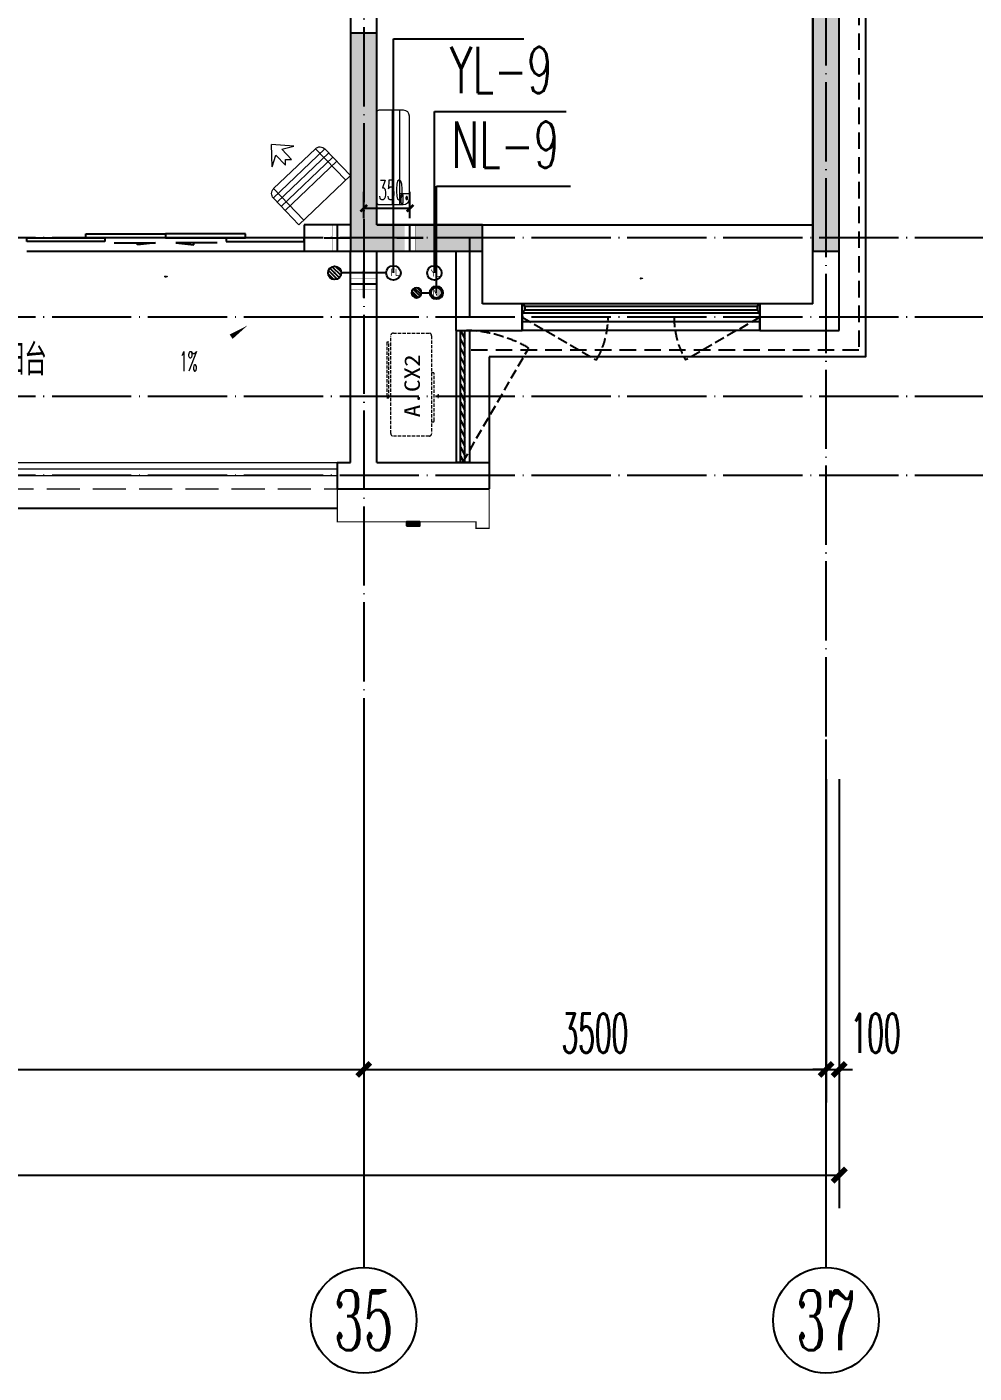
# Model space of a CAD drawing. Extents: x 27938 to 1507990, y 110129 to 923079.
# Drawn here: x 871867 to 879038, y 588649 to 598848 of the extents above; entities that cross this region are included whole.
import ezdxf
from ezdxf.enums import TextEntityAlignment as Align

# ---------------------------------------------------------------- set-up
doc = ezdxf.new("R2010")
doc.units = 0
doc.header["$LTSCALE"] = 1000
doc.header["$MEASUREMENT"] = 0
for name, pattern in [('DASH', [0.35, 0.25, -0.1]), ('DOTE', [2.42, 2, -0.2, 0.02, -0.2]), ('HIDDEN', [0.375, 0.25, -0.125])]:
    doc.linetypes.add(name, pattern=pattern)
for name, color, linetype in [('3-栏杆1', 135, 'Continuous'), ('3.5方案汇报，与郭总、侯月琴确定户型_t8$0$2020.03.04 -1安徽标准化洋房户型(UA）_t8_t8$0$看线', 154, 'Continuous'), ('AXIS', 3, 'Continuous'), ('AXIS_TEXT', 7, 'Continuous'), ('COLUMN', 9, 'Continuous'), ('DIM_凝结', 150, 'Continuous'), ('DIM_废水', 31, 'Continuous'), ('DIM_雨水', 4, 'Continuous'), ('DOTE', 1, 'Continuous'), ('EQUIP_地漏', 7, 'Continuous'), ('LVTRY', 6, 'Continuous'), ('PUB_HATCH', 8, 'Continuous'), ('PUB_TEXT', 4, 'Continuous'), ('VPIPE-凝结', 150, 'N'), ('VPIPE-废水', 31, 'Continuous'), ('VPIPE-雨水', 4, 'Y'), ('WALL', 9, 'Continuous'), ('WINDOW', 4, 'Continuous'), ('WINDOW_TEXT', 7, 'Continuous'), ('机电标识类', 1, 'Continuous'), ('看线', 251, 'Continuous'), ('立面', 73, 'Continuous'), ('铝合金', 144, 'Continuous')]:
    doc.layers.add(name, color=color, linetype=linetype)
for name, color, linetype, lineweight in [('平面-排水沟', 86, 'Continuous', 15), ('平面-栏杆', 135, 'Continuous', 15), ('平面-看线', 45, 'Continuous', 15), ('平面-空调室内机', 176, 'Continuous', 9), ('平面-空调预留孔', 173, 'Continuous', 15), ('空调', 76, 'Continuous', 13)]:
    doc.layers.add(name, color=color, linetype=linetype, lineweight=lineweight)
doc.styles.add('_TCH_AXIS', font='COMPLEX', dxfattribs={"bigfont": 'GBCBIG'})
doc.styles.add('_TCH_DIM', font='SIMPLEX.shx', dxfattribs={"width": 0.7, "bigfont": 'GBCBIG.shx'})
doc.styles.add('_TCH_DIM_T3', font='SIMPLEX.shx', dxfattribs={"width": 0.494118, "bigfont": 'GBCBIG.shx'})
doc.styles.add('_TCH_WINDOW', font='SIMPLEX.shx', dxfattribs={"width": 0.7, "height": 3.5, "bigfont": 'GBCBIG.shx'})
doc.styles.add('_TWT_SERIAL', font='SIMPLEX', dxfattribs={"width": 0.8, "height": 3.5, "bigfont": 'HZTXT'})
doc.styles.add('COMPLEX', font='COMPLEX')
doc.styles.get("Standard").update_dxf_attribs({"font": 'gbenor.shx', "bigfont": 'gbcbig.shx'})
doc.styles.add('黑体', font='simhei.ttf')
doc.linetypes.add('N', pattern='A,3,-0.2,["N",Standard,S=0.25,R=0,X=-0.1,Y=-0.115],-0.2', length=3.4)
doc.linetypes.add('Y', pattern='A,3,-0.2,["Y",Standard,S=0.25,R=0,X=-0.1,Y=-0.115],-0.2', length=3.4)
doc.dimstyles.new('_TCH_ARCH&&100', dxfattribs={"dimtxt": 297.5, "dimasz": 100, "dimexe": 250, "dimexo": 300, "dimgap": 126.25, "dimtad": 1, "dimdec": 0, "dimzin": 0, "dimdsep": 46, "dimtxsty": '_TCH_DIM_T3', "dimblk": 'ARCHTICK', "dimcen": 0.09, "dimclrt": 4, "dimazin": 2, "dimtfac": 1, "dimtdec": 0, "dimtix": 1, "dimtmove": 2, "dimatfit": 3, "dimfxl": 100, "dimtolj": 1, "dimtzin": 0, "dimarcsym": 0})
doc.dimstyles.new('_TCH_ARCH&&50', dxfattribs={"dimtxt": 148.75, "dimasz": 50, "dimexe": 125, "dimexo": 150, "dimgap": 63.125, "dimtad": 1, "dimdec": 0, "dimzin": 0, "dimdsep": 46, "dimtxsty": '_TCH_DIM_T3', "dimblk": 'ARCHTICK', "dimcen": 0.09, "dimclrt": 4, "dimazin": 2, "dimtfac": 1, "dimtdec": 0, "dimtix": 1, "dimtmove": 2, "dimatfit": 3, "dimfxl": 100, "dimtolj": 1, "dimtzin": 0, "dimarcsym": 0})

# ---------------------------------------------------------------- blocks, each defined once
blk = doc.blocks.new('GFDGFSDFGD')
at = {"layer": 'PUB_HATCH'}
for points in [[(470717, 367424), (470517, 367424), (470517, 365524), (470717, 365524)], [(468017, 365524), (468017, 365724), (467217, 365724), (467217, 367174), (467017, 367174), (467017, 365524)]]:
    blk.add_hatch(color=256, dxfattribs=at).paths.add_polyline_path(points)
at = {"layer": 'COLUMN', "color": 6}
for p, q in [((470517, 367424), (470517, 365524)), ((470717, 365524), (470717, 367424)), ((467217, 367174), (467017, 367174)), ((467017, 367174), (467017, 365524)), ((467217, 365724), (467217, 367174)), ((468017, 365724), (467217, 365724)), ((468017, 365524), (468017, 365724)), ((467017, 365524), (468017, 365524)), ((470517, 365524), (470717, 365524))]:
    blk.add_line(p, q, dxfattribs=at)
blk = doc.blocks.new('dongkong')
blk.add_wipeout([(-603756, 210771), (-603756, 210571), (-603836, 210571), (-603836, 210771)])
at = {"layer": '机电标识类', "color": 250, "linetype": 'DASH', "ltscale": 400}
for p, q in [((-603796, 210771), (-603796, 210571)), ((-603896, 210671), (-603696, 210671))]:
    blk.add_line(p, q, dxfattribs=at)
at = {"layer": '空调', "color": 6, "linetype": 'DASH', "const_width": 2}
blk.add_lwpolyline([(-603756, 210771), (-603756, 210571), (-603836, 210571), (-603836, 210771)], close=True, dxfattribs=at)
blk = doc.blocks.new('A$C001338C2')
for p, q in [((845, 304), (55, 304)), ((109, 215), (109, 304)), ((0, 249), (0, 22)), ((900, 22), (900, 249)), ((22, 0), (878, 0))]:
    blk.add_line(p, q)
at = {"lineweight": 5}
for p, q in [((900, 215), (0, 215)), ((900, 143), (0, 143))]:
    blk.add_line(p, q, dxfattribs=at)
for points in [[(73, 275), (57, 275, -0.414214), (51, 281), (51, 283, -0.414214), (57, 289), (73, 289, -0.414214), (79, 283), (79, 281, -0.414214)], [(89, 226), (22, 226, -0.414214), (17, 232), (17, 243, -0.414214), (22, 249), (89, 249, -0.414214), (95, 243), (95, 232, -0.414214)]]:
    blk.add_lwpolyline(points, format="xyb", close=True)
for centre, radius, start, end in [((55, 249), 55, 90, 180), ((845, 249), 55, 360, 90), ((22, 22), 22, 180, 270), ((878, 22), 22, 270, 360)]:
    blk.add_arc(centre, radius, start, end)
blk = doc.blocks.new('$lvtry$00000171')
at = {"color": 0}
for p, q in [((-74, 11), (-11, 74)), ((-70, -27), (27, 70)), ((-53, -53), (53, 53)), ((-27, -70), (70, 27)), ((11, -74), (74, -11))]:
    blk.add_line(p, q, dxfattribs=at)
blk.add_circle((0, 0), 75, dxfattribs=at)
blk.add_point((0, 0), dxfattribs=at)
blk = doc.blocks.new('$TwtSys$00000141')
at = {"color": 1}
for p, q in [((-47, 4), (-5, 46)), ((-47, 4), (-5, 46)), ((-44, -18), (18, 44)), ((-44, -18), (18, 44)), ((-33, -33), (33, 33)), ((-33, -33), (33, 33)), ((-16, -44), (44, 16)), ((-16, -44), (44, 16)), ((6, -46), (46, -6)), ((6, -46), (46, -6))]:
    blk.add_line(p, q, dxfattribs=at)
blk.add_circle((0, 0), 47, dxfattribs=at)
blk.add_circle((0, 0), 47, dxfattribs=at)
blk = doc.blocks.new('ferre')
at = {"layer": '平面-空调预留孔', "linetype": 'DASH', "ltscale": 0.1}
for p, q in [((93393, 115403), (93393, 115393)), ((93403, 115383), (93756, 115383)), ((93766, 115393), (93766, 115403))]:
    blk.add_line(p, q, dxfattribs=at)
blk.add_lwpolyline([(94046, 115403), (93306, 115403, -0.414214), (93286, 115423), (93286, 115693, -0.414214), (93306, 115713), (94046, 115713, -0.414214), (94066, 115693), (94066, 115423, -0.414214)], format="xyb", close=True, dxfattribs=at)
blk.add_lwpolyline([(93997, 115743), (93577, 115743), (93577, 115727), (93997, 115727)], close=True, dxfattribs=at)
for centre, start, end in [((93403, 115393), 180, 270), ((93756, 115393), 270, 0)]:
    blk.add_arc(centre, 10, start, end, dxfattribs=at)
at = {"layer": '平面-空调预留孔', "color": 251, "linetype": 'DASH', "ltscale": 0.1, "true_color": 0x636466, "style": '黑体', "width": 1.2}
blk.add_text('A.CX2', height=117, dxfattribs=at).set_placement((93428, 115492))
blk = doc.blocks.new('fergve')
at = {"layer": '平面-空调预留孔', "linetype": 'DASH', "ltscale": 0.1}
blk.add_blockref('ferre', (25670, -60416), dxfattribs=at)
blk = doc.blocks.new('dasdasf1sa2f31as32f')
for p, q in [((-116, 586), (43, 640)), ((83, 477), (43, 640)), ((-270, 524), (-428, 237)), ((-270, 524), (114, 314)), ((-23, 586), (-116, 586)), ((-23, 586), (-73, 493)), ((32, 555), (-18, 463)), ((83, 477), (32, 555)), ((-473, 260), (-339, 504)), ((93, 169), (-381, 428)), ((115, 208), (-359, 468)), ((135, 245), (-339, 505)), ((-31, 504), (-73, 493)), ((-18, 463), (-31, 504)), ((72, 132), (-401, 392)), ((114, 314), (-44, 26)), ((0, 0), (-473, 260)), ((134, 244), (0, 0))]:
    blk.add_line(p, q)
for centre, start, end in [((-294, 479), 61.2593, 151.2593), ((89, 269), 331.2593, 61.2593)]:
    blk.add_arc(centre, 51.3, start, end)
blk = doc.blocks.new('GDGDRGDGDRGDR')
at = {"layer": '平面-空调室内机', "ltscale": 0.3, "xscale": -1, "rotation": 270}
blk.add_blockref('dongkong', (256446, 1046278), dxfattribs=at)
at = {"layer": '平面-空调预留孔', "xscale": -1, "rotation": 15.00000000331026}
blk.add_blockref('dasdasf1sa2f31as32f', (466626, 442932), dxfattribs=at)
at = {"layer": '平面-空调预留孔', "rotation": 90}
blk.add_blockref('fergve', (522618, 322375), dxfattribs=at)
at = {"layer": '平面-空调室内机', "ltscale": 0.3, "xscale": -1, "rotation": 180}
blk.add_blockref('dongkong', (1070713, 653503), dxfattribs=at)
blk = doc.blocks.new('_ArchTick')
at = {"color": 0, "linetype": 'ByBlock', "const_width": 0.4}
blk.add_lwpolyline([(-0.5, -0.5), (0.5, 0.5)], dxfattribs=at)
blk = doc.blocks.new('*D582')
at = {"layer": 'Defpoints', "color": 0}
for p in [(874767, 597474), (874417, 597249), (874767, 597249)]:
    blk.add_point(p, dxfattribs=at)
at = {"layer": '平面-空调预留孔', "color": 0, "lineweight": -2}
for p, q in [((874417, 597399), (874417, 597599)), ((874767, 597399), (874767, 597599)), ((874417, 597474), (874767, 597474))]:
    blk.add_line(p, q, dxfattribs=at)
at = {"layer": '平面-空调预留孔', "color": 0, "lineweight": -2, "xscale": 50, "yscale": 50, "zscale": 50, "rotation": 180}
blk.add_blockref('_ArchTick', (874417, 597474), dxfattribs=at)
at = {"layer": '平面-空调预留孔', "color": 0, "lineweight": -2, "xscale": 50, "yscale": 50, "zscale": 50}
blk.add_blockref('_ArchTick', (874767, 597474), dxfattribs=at)
at = {"layer": '平面-空调预留孔', "color": 4, "insert": (874623, 597611), "char_height": 148.8, "attachment_point": 5, "style": '_TCH_DIM_T3'}
blk.add_mtext('\\A1;350', dxfattribs=at)
blk = doc.blocks.new('*D611')
at = {"layer": 'AXIS', "color": 0, "lineweight": -2}
for p, q in [((877917, 593149), (877917, 590699)), ((878017, 593149), (878017, 590699)), ((877917, 590949), (877817, 590949)), ((877917, 590949), (878017, 590949)), ((878017, 590949), (878117, 590949))]:
    blk.add_line(p, q, dxfattribs=at)
at = {"layer": 'Defpoints', "color": 0}
for p in [(877917, 593449), (878017, 593449), (878017, 590949)]:
    blk.add_point(p, dxfattribs=at)
at = {"layer": 'AXIS', "color": 0, "lineweight": -2, "xscale": 100, "yscale": 100, "zscale": 100}
blk.add_blockref('_ArchTick', (877917, 590949), dxfattribs=at)
at = {"layer": 'AXIS', "color": 0, "lineweight": -2, "xscale": 100, "yscale": 100, "zscale": 100, "rotation": 180}
blk.add_blockref('_ArchTick', (878017, 590949), dxfattribs=at)
at = {"layer": 'AXIS', "color": 4, "insert": (878292, 591224), "char_height": 297.5, "attachment_point": 5, "style": '_TCH_DIM_T3'}
blk.add_mtext('\\A1;100', dxfattribs=at)
blk = doc.blocks.new('*D612')
at = {"layer": 'AXIS', "color": 0, "lineweight": -2}
for p, q in [((874417, 593149), (874417, 590699)), ((877917, 593149), (877917, 590699)), ((874417, 590949), (877917, 590949))]:
    blk.add_line(p, q, dxfattribs=at)
at = {"layer": 'Defpoints', "color": 0}
for p in [(874417, 593449), (877917, 593449), (877917, 590949)]:
    blk.add_point(p, dxfattribs=at)
at = {"layer": 'AXIS', "color": 0, "lineweight": -2, "xscale": 100, "yscale": 100, "zscale": 100, "rotation": 180}
blk.add_blockref('_ArchTick', (874417, 590949), dxfattribs=at)
at = {"layer": 'AXIS', "color": 0, "lineweight": -2, "xscale": 100, "yscale": 100, "zscale": 100}
blk.add_blockref('_ArchTick', (877917, 590949), dxfattribs=at)
at = {"layer": 'AXIS', "color": 4, "insert": (876167, 591224), "char_height": 297.5, "attachment_point": 5, "style": '_TCH_DIM_T3'}
blk.add_mtext('\\A1;3500', dxfattribs=at)
blk = doc.blocks.new('*D613')
at = {"layer": 'AXIS', "color": 0, "lineweight": -2}
for p, q in [((868617, 593149), (868617, 590699)), ((874417, 593149), (874417, 590699)), ((868617, 590949), (874417, 590949))]:
    blk.add_line(p, q, dxfattribs=at)
at = {"layer": 'Defpoints', "color": 0}
for p in [(868617, 593449), (874417, 593449), (874417, 590949)]:
    blk.add_point(p, dxfattribs=at)
at = {"layer": 'AXIS', "color": 0, "lineweight": -2, "xscale": 100, "yscale": 100, "zscale": 100, "rotation": 180}
blk.add_blockref('_ArchTick', (868617, 590949), dxfattribs=at)
at = {"layer": 'AXIS', "color": 0, "lineweight": -2, "xscale": 100, "yscale": 100, "zscale": 100}
blk.add_blockref('_ArchTick', (874417, 590949), dxfattribs=at)
at = {"layer": 'AXIS', "color": 4, "insert": (871517, 591224), "char_height": 297.5, "attachment_point": 5, "style": '_TCH_DIM_T3'}
blk.add_mtext('\\A1;5800', dxfattribs=at)
blk = doc.blocks.new('*D625')
at = {"layer": 'AXIS', "color": 0, "lineweight": -2}
for p, q in [((827817, 593149), (827817, 589899)), ((878017, 593149), (878017, 589899)), ((827817, 590149), (878017, 590149))]:
    blk.add_line(p, q, dxfattribs=at)
at = {"layer": 'Defpoints', "color": 0}
for p in [(827817, 593449), (878017, 593449), (878017, 590149)]:
    blk.add_point(p, dxfattribs=at)
at = {"layer": 'AXIS', "color": 0, "lineweight": -2, "xscale": 100, "yscale": 100, "zscale": 100, "rotation": 180}
blk.add_blockref('_ArchTick', (827817, 590149), dxfattribs=at)
at = {"layer": 'AXIS', "color": 0, "lineweight": -2, "xscale": 100, "yscale": 100, "zscale": 100}
blk.add_blockref('_ArchTick', (878017, 590149), dxfattribs=at)
at = {"layer": 'AXIS', "color": 4, "insert": (852917, 590424), "char_height": 297.5, "attachment_point": 5, "style": '_TCH_DIM_T3'}
blk.add_mtext('\\A1;50200', dxfattribs=at)
blk = doc.blocks.new('_AXISO')
blk.add_circle((0, 0), 0.5)
at = {"layer": 'AXIS_TEXT', "style": 'COMPLEX', "width": 1.041667}
blk.add_attdef('A', text='', height=0.56, dxfattribs=at).set_placement((-0.25, -0.28), (0.25, -0.28), align=Align.FIT)
blk = doc.blocks.new('$DorLib2D$00000138')
at = {"color": 0, "linetype": 'Continuous'}
for p, q in [((-0.2875, 0), (-0.2875, 0.1538)), ((-0.2875, 0.1538), (0, 0.1538)), ((0, 0.1538), (0, 0)), ((0.2875, 0.1538), (0, 0.1538)), ((0.2875, 0), (0.2875, 0.1538)), ((-0.5, -0.1399), (-0.5, 0)), ((-0.5, 0), (-0.2188, 0)), ((0, 0), (-0.2875, 0)), ((-0.2188, 0), (-0.2188, -0.1399)), ((0, 0), (0.2875, 0)), ((0.2188, 0), (0.2188, -0.1399)), ((0.5, 0), (0.2188, 0)), ((0.5, 0), (0.5, -0.1946)), ((0.5, -0.1399), (0.5, 0)), ((-0.2188, -0.1399), (-0.5, -0.1399)), ((0.2188, -0.1399), (0.5, -0.1399)), ((-0.1857, -0.186), (-0.037, -0.186)), ((-0.037, -0.186), (-0.1019, -0.2583)), ((-0.1019, -0.2583), (-0.1019, -0.186)), ((0.1857, -0.186), (0.037, -0.186)), ((0.037, -0.186), (0.1019, -0.2583)), ((0.1019, -0.2583), (0.1019, -0.186))]:
    blk.add_line(p, q, dxfattribs=at)
blk = doc.blocks.new('$WINLIB2D$00000001')
at = {"color": 0}
for points in [[(-0.5, 0.5), (-0.5, -0.5)], [(-0.5, 0.5), (0.5, 0.5)], [(0.5, -0.5), (0.5, 0.5)], [(0.5, 0.1667), (-0.5, 0.1667)], [(0.5, -0.1667), (-0.5, -0.1667)], [(-0.5, -0.5), (0.5, -0.5)]]:
    blk.add_lwpolyline(points, dxfattribs=at)
blk = doc.blocks.new('$WINLIB2D$00000039')
at = {"color": 0}
for points in [[(-0.5, 0.5), (-0.5, -0.5)], [(0.5, 0.5), (-0.5, 0.5)], [(0.5, -0.5), (0.5, 0.5)], [(-0.5, 0.167), (0.5, 0.167)], [(-0.384, -0.167), (-0.448, 0.167)], [(-0.316, -0.167), (-0.38, 0.167)], [(-0.248, -0.167), (-0.312, 0.167)], [(-0.18, -0.167), (-0.244, 0.167)], [(-0.112, -0.167), (-0.176, 0.167)], [(-0.044, -0.167), (-0.108, 0.167)], [(0.024, -0.167), (-0.04, 0.167)], [(0.092, -0.167), (0.028, 0.167)], [(0.16, -0.167), (0.096, 0.167)], [(0.228, -0.167), (0.164, 0.167)], [(0.296, -0.167), (0.232, 0.167)], [(0.364, -0.167), (0.3, 0.167)], [(0.432, -0.167), (0.368, 0.167)], [(0.5, -0.167), (0.436, 0.167)], [(-0.452, -0.167), (-0.5, 0.084)], [(-0.5, -0.167), (0.5, -0.167)], [(0.5, -0.5), (-0.5, -0.5)]]:
    blk.add_lwpolyline(points, dxfattribs=at)

msp = doc.modelspace()

# ---------------------------------------------------------------- hatches: boundary and pattern name
at = {"layer": '立面'}
h = msp.add_hatch(dxfattribs=at)
h.set_pattern_fill('ANSI31', color=8, scale=2)
h.set_pattern_definition([(45, (-13483.731, -200496.653), (-2.24506403, 2.24506403), [])])
h.paths.add_polyline_path([(874741.6, 595068.8), (874841.6, 595068.8), (874841.6, 595098.8), (874741.6, 595098.8)])

# ---------------------------------------------------------------- linework, layer by layer
at = {"color": 8, "const_width": 8}
msp.add_lwpolyline([(875366.6, 595348.8), (875366.6, 595048.8), (875266.6, 595048.8), (875266.6, 595098.8), (874216.6, 595098.8), (874216.6, 595348.8)], dxfattribs=at)
at = {"layer": '3-栏杆1', "color": 8}
for p, q in [((875636.8, 596731), (875616.6, 596748.8)), ((875616.6, 596748.8), (875636.8, 596731)), ((877396.3, 596731), (877416.6, 596748.8)), ((877416.6, 596748.8), (877396.3, 596731)), ((875636.8, 596701.7), (875616.6, 596681.9)), ((875616.6, 596681.9), (875636.8, 596701.7)), ((875636.8, 596731), (877396.3, 596731)), ((875636.8, 596731), (875636.8, 596701.7)), ((877396.3, 596701.7), (875636.8, 596701.7)), ((877396.3, 596731), (877396.3, 596701.7)), ((877416.6, 596681.9), (877396.3, 596701.7))]:
    msp.add_line(p, q, dxfattribs=at)
at = {"layer": '3.5方案汇报，与郭总、侯月琴确定户型_t8$0$2020.03.04 -1安徽标准化洋房户型(UA）_t8_t8$0$看线', "color": 8, "ltscale": 10}
msp.add_line((875316.6, 597348.8), (877816.6, 597348.8), dxfattribs=at)
at = {"layer": 'AXIS', "color": 8}
for p, q in [((874416.6, 593448.8), (874416.6, 589448.8)), ((877916.6, 593448.8), (877916.6, 589448.8))]:
    msp.add_line(p, q, dxfattribs=at)
at = {"layer": 'DIM_废水'}
msp.add_line((874641.6, 598756.4), (875629.4, 598756.4), dxfattribs=at)
at = {"layer": 'DIM_雨水'}
msp.add_line((874951.6, 598206.4), (875948.9, 598206.4), dxfattribs=at)
at = {"layer": 'DOTE', "color": 169, "linetype": 'DOTE', "ltscale": 0.3}
for p, q in [((877916.6, 612948.8), (877916.6, 593448.8)), ((875216.6, 597248.8), (875216.6, 596648.8)), ((879916.6, 595448.8), (825916.6, 595448.8))]:
    msp.add_line(p, q, dxfattribs=at)
at = {"layer": 'VPIPE-凝结', "color": 8, "ltscale": 0.1}
msp.add_line((874586.6, 596983.8), (874246.6, 596983.8), dxfattribs=at)
msp.add_lwpolyline([(874854.2, 596833.8), (874926.6, 596833.8)], dxfattribs=at)
at = {"layer": 'VPIPE-凝结', "color": 8}
msp.add_circle((874966.6, 596833.8), 40, dxfattribs=at)
at = {"layer": 'VPIPE-废水', "color": 8}
msp.add_circle((874641.6, 596983.8), 55, dxfattribs=at)
at = {"layer": 'VPIPE-雨水', "color": 8}
msp.add_circle((874951.6, 596983.8), 55, dxfattribs=at)
at = {"layer": 'WALL', "color": 8}
for p, q in [((878016.6, 596548.8), (878016.6, 601748.8)), ((877816.6, 596748.8), (877816.6, 601648.8)), ((875316.6, 596748.8), (875316.6, 597348.8)), ((875116.6, 596548.8), (875116.6, 597148.8)), ((875616.6, 596748.8), (875316.6, 596748.8)), ((875616.6, 596548.8), (875616.6, 596748.8)), ((877816.6, 596748.8), (877416.6, 596748.8)), ((877416.6, 596748.8), (877416.6, 596548.8)), ((875116.6, 596548.8), (875616.6, 596548.8)), ((877416.6, 596548.8), (878016.6, 596548.8)), ((875366.6, 595548.8), (875366.6, 595348.8)), ((874216.6, 595348.8), (874416.6, 595348.8)), ((874416.6, 595348.8), (875366.6, 595348.8))]:
    msp.add_line(p, q, dxfattribs=at)
at = {"layer": 'WINDOW', "color": 8, "linetype": 'DASH', "ltscale": 0.3}
for points in [[(875616.6, 596648.8), (876179.7, 596324.2, 0.1314846), (876266.6, 596648.8)], [(877416.6, 596648.8), (876853.4, 596324.2, -0.1314846), (876766.6, 596648.8)], [(875166.6, 595548.8), (875666.6, 596414.8, 0.1316525), (875166.6, 596548.8)]]:
    msp.add_lwpolyline(points, format="xyb", dxfattribs=at)
at = {"layer": '平面-栏杆', "color": 8}
for points in [[(869566.6, 595498.8), (874216.6, 595498.8)], [(869566.6, 595448.8), (874216.6, 595448.8)]]:
    msp.add_lwpolyline(points, dxfattribs=at)
at = {"layer": '平面-看线', "color": 8}
msp.add_lwpolyline([(869566.6, 595548.8), (874216.6, 595548.8)], dxfattribs=at)
at = {"layer": '平面-看线', "color": 8, "linetype": 'DASH'}
msp.add_lwpolyline([(869566.6, 595348.8), (874216.6, 595348.8)], dxfattribs=at)
at = {"layer": '看线', "color": 8, "ltscale": 0.5}
for points in [[(875366.6, 596348.8), (875366.6, 595548.8)], [(874216.6, 595198.8), (869566.6, 595198.8)]]:
    msp.add_lwpolyline(points, dxfattribs=at)
at = {"layer": '立面', "color": 8}
msp.add_lwpolyline([(874741.6, 595068.8), (874841.6, 595068.8), (874841.6, 595098.8), (874741.6, 595098.8)], close=True, dxfattribs=at)
at = {"layer": '铝合金', "color": 8}
msp.add_lwpolyline([(874741.6, 595068.8), (874841.6, 595068.8), (874841.6, 595098.8), (874741.6, 595098.8)], close=True, dxfattribs=at)

# ---------------------------------------------------------------- block references
at = {"color": 8}
msp.add_blockref('GFDGFSDFGD', (407300, 231625.1), dxfattribs=at)
at = {"layer": 'AXIS', "color": 8}
ref = msp.add_blockref('_AXISO', (874416.6, 589048.8), dxfattribs=dict(at, xscale=800, yscale=800, zscale=800))
ref.add_attrib('A', '35', dxfattribs={"layer": 'AXIS_TEXT', "color": 8, "ltscale": 0.5, "height": 452.55, "style": '_TCH_AXIS', "width": 0.636364}).set_placement((874190.3, 588822.5), (874642.8, 588822.5), align=Align.FIT)
ref = msp.add_blockref('_AXISO', (877916.6, 589048.8), dxfattribs=dict(at, xscale=800, yscale=800, zscale=800))
ref.add_attrib('A', '37', dxfattribs={"layer": 'AXIS_TEXT', "color": 8, "ltscale": 0.5, "height": 452.55, "style": '_TCH_AXIS', "width": 0.636364}).set_placement((877690.3, 588822.5), (878142.8, 588822.5), align=Align.FIT)
at = {"layer": 'EQUIP_地漏', "color": 8, "xscale": 0.8, "yscale": -0.8, "zscale": 0.8, "rotation": 180}
msp.add_blockref('$TwtSys$00000141', (874816.6, 596833.8), dxfattribs=at)
at = {"layer": 'LVTRY', "color": 8, "xscale": 0.6666666667107825, "yscale": 0.6666666667107825, "rotation": 269.9999999939778}
msp.add_blockref('$lvtry$00000171', (874196.6, 596983.8), dxfattribs=at)
at = {"layer": 'WINDOW', "color": 8}
ref = msp.add_blockref('$WINLIB2D$00000001', (876516.6, 596648.8), dxfattribs=dict(at, xscale=1800, yscale=200, zscale=1800, rotation=179.9999999950641))
ref.add_attrib('A', 'TC1817', (876509.2, 596938.3), dxfattribs={"layer": 'WINDOW_TEXT', "color": 8, "ltscale": 0.5, "height": 5.95, "rotation": 360, "style": '_TCH_WINDOW', "width": 0.494118})
at = {"layer": '平面-空调预留孔', "color": 8, "xscale": -0.800000000046565, "yscale": 0.800000000046565, "zscale": 0.800000000046565, "rotation": 269.9999997665698}
msp.add_blockref('A$C001338C2', (874516.7, 597498.8), dxfattribs=at)

# ---------------------------------------------------------------- texts
at = {"layer": 'DIM_凝结', "color": 7, "style": '_TWT_SERIAL', "width": 0.64}
msp.add_text('NL-9', height=350, dxfattribs=at).set_placement((875081.1, 597780.3))
at = {"layer": 'DIM_雨水', "color": 7, "style": '_TWT_SERIAL', "width": 0.64}
msp.add_text('YL-9', height=350, dxfattribs=at).set_placement((875068.2, 598346.4))

# ---------------------------------------------------------------- dimensions: what is measured, and where the dimension line sits
at = {"layer": 'AXIS', "color": 8}
for p1, p2, distance, picture, middle in [((827816.6, 593448.8), (878016.6, 593448.8), -3300, '*D625', (852916.6, 590423.8)), ((868616.6, 593448.8), (874416.6, 593448.8), -2500, '*D613', (871516.6, 591223.8)), ((874416.6, 593448.8), (877916.6, 593448.8), -2500, '*D612', (876166.6, 591223.8))]:
    dim = msp.add_aligned_dim(p1=p1, p2=p2, distance=distance, dimstyle='_TCH_ARCH&&100', dxfattribs=at)
    dim.commit()
    dim.dimension.update_dxf_attribs({"geometry": picture, "text_midpoint": middle})
dim = msp.add_linear_dim(base=(878016.6, 590948.8), p1=(877916.6, 593448.8), p2=(878016.6, 593448.8), angle=0, dimstyle='_TCH_ARCH&&100', dxfattribs=at)
dim.commit()
dim.dimension.update_dxf_attribs({"geometry": '*D611', "text_midpoint": (878291.6, 591223.8), "dimtype": 129})

# ---------------------------------------------------------------- next in the draw order: block references
at = {"layer": '平面-空调室内机', "color": 8, "ltscale": 0.3, "rotation": 180}
msp.add_blockref('dongkong', (270970.6, 807919.6), dxfattribs=at)

# ---------------------------------------------------------------- next in the draw order: block references
at = {"layer": '平面-空调室内机', "color": 8, "ltscale": 0.3, "xscale": -1, "rotation": 180}
msp.add_blockref('dongkong', (1478562.7, 807919.6), dxfattribs=at)

# ---------------------------------------------------------------- next in the draw order: linework, layer by layer
at = {"layer": '看线', "color": 8, "linetype": 'HIDDEN', "ltscale": 0.5}
msp.add_lwpolyline([(867866.6, 608048.8), (867866.6, 606598.8), (869966.6, 606598.8), (869966.6, 605798.8), (876366.6, 605798.8), (876366.6, 604798.8), (878166.6, 604798.8), (878166.6, 596398.8), (875216.6, 596398.8)], dxfattribs=at)
at = {"layer": '看线', "color": 8}
msp.add_lwpolyline([(867916.6, 608048.8), (867916.6, 606648.8), (870016.6, 606648.8), (870016.6, 605848.8), (876416.6, 605848.8), (876416.6, 604848.8), (878216.6, 604848.8), (878216.6, 596348.8), (875366.6, 596348.8)], dxfattribs=at)

# ---------------------------------------------------------------- next in the draw order: block references
at = {"color": 8}
msp.add_blockref('GDGDRGDGDRGDR', (407300, 154416.7), dxfattribs=at)

# ---------------------------------------------------------------- next in the draw order: linework, layer by layer
at = {"layer": 'DIM_凝结'}
for p, q in [((874966.6, 596833.8), (874966.6, 597640.3)), ((874966.6, 597640.3), (875983.1, 597640.3))]:
    msp.add_line(p, q, dxfattribs=at)
at = {"layer": 'DIM_废水'}
msp.add_line((874641.6, 596983.8), (874641.6, 598756.4), dxfattribs=at)
at = {"layer": 'DIM_雨水'}
msp.add_line((874951.6, 596983.8), (874951.6, 598206.4), dxfattribs=at)
at = {"layer": 'DOTE', "color": 169, "linetype": 'DOTE', "ltscale": 0.3}
for p, q in [((874416.6, 601748.8), (874416.6, 593448.8)), ((879916.6, 597248.8), (825916.6, 597248.8)), ((879916.6, 596648.8), (825916.6, 596648.8)), ((879916.6, 596048.8), (825916.6, 596048.8))]:
    msp.add_line(p, q, dxfattribs=at)
at = {"layer": 'VPIPE-凝结'}
msp.add_circle((874966.6, 596833.8), 50, dxfattribs=at)
at = {"layer": 'VPIPE-废水'}
msp.add_circle((874641.6, 596983.8), 55, dxfattribs=at)
at = {"layer": 'VPIPE-雨水'}
msp.add_circle((874951.6, 596983.8), 55, dxfattribs=at)
at = {"layer": 'WALL', "color": 8}
for p, q in [((874316.6, 600648.8), (874316.6, 597348.8)), ((874516.6, 597348.8), (874516.6, 600648.8)), ((874316.6, 597348.8), (873966.6, 597348.8)), ((873966.6, 597348.8), (873966.6, 597148.8)), ((874516.6, 597348.8), (875316.6, 597348.8)), ((873966.6, 597148.8), (874316.6, 597148.8)), ((874316.6, 595548.8), (874316.6, 597148.8)), ((874516.6, 597148.8), (875116.6, 597148.8)), ((874516.6, 595548.8), (874516.6, 597148.8)), ((874216.6, 595548.8), (874316.6, 595548.8)), ((874216.6, 595548.8), (874216.6, 595348.8)), ((874516.6, 595548.8), (875366.6, 595548.8))]:
    msp.add_line(p, q, dxfattribs=at)
at = {"layer": 'WINDOW', "color": 8}
msp.add_line((871866.6, 597148.8), (873966.6, 597148.8), dxfattribs=at)
at = {"layer": '平面-排水沟', "color": 8}
msp.add_lwpolyline([(873181.3, 596341.7, 0, 0, 0), (873536.4, 596585.5, 0, 40, 0), (873412.7, 596500.6, 0, 0, 0)], format="xyseb", dxfattribs=at)

# ---------------------------------------------------------------- next in the draw order: block references
at = {"layer": 'WINDOW', "color": 8}
ref = msp.add_blockref('$DorLib2D$00000138', (872916.6, 597248.8), dxfattribs=dict(at, xscale=2100, yscale=200, zscale=2100, rotation=1.055716874123975e-09))
ref.add_attrib('A', 'TLM2123', (872907.5, 596953.3), dxfattribs={"layer": 'WINDOW_TEXT', "color": 8, "ltscale": 0.5, "height": 5.95, "rotation": 0, "style": '_TCH_WINDOW', "width": 0.494118})
ref = msp.add_blockref('$WINLIB2D$00000039', (875166.6, 596048.8), dxfattribs=dict(at, xscale=-1000, yscale=100, zscale=-1000, rotation=270))
ref.add_attrib('A', 'BYC1020a', (874983.1, 596038.3), dxfattribs={"layer": 'WINDOW_TEXT', "color": 8, "ltscale": 0.5, "height": 5.95, "rotation": 90, "style": '_TCH_WINDOW', "width": 0.494118})

# ---------------------------------------------------------------- next in the draw order: texts
at = {"layer": 'PUB_TEXT', "color": 8}
for s, height, p in [('FL', 56, (874620.3, 596960)), ('YL', 56, (874921.2, 596955.8)), ('NL', 56, (874938.6, 596805.8)), ('阳台', 236.31, (871677.1, 596208.1))]:
    msp.add_text(s, height=height, dxfattribs=at).set_placement(p)
at = {"layer": '平面-排水沟', "color": 7, "style": '_TCH_DIM', "width": 0.494118}
msp.add_text('1%', height=148.75, dxfattribs=at).set_placement((873021, 596239))

# ---------------------------------------------------------------- next in the draw order: dimensions: what is measured, and where the dimension line sits
at = {"layer": '平面-空调预留孔', "color": 8}
dim = msp.add_linear_dim(base=(874766.8, 597473.7), p1=(874416.6, 597248.9), p2=(874766.8, 597248.9), angle=0, dimstyle='_TCH_ARCH&&50', dxfattribs=at)
dim.commit()
dim.dimension.update_dxf_attribs({"geometry": '*D582', "text_midpoint": (874623.2, 597611.2), "dimtype": 129})

doc.saveas('drawing.dxf')
